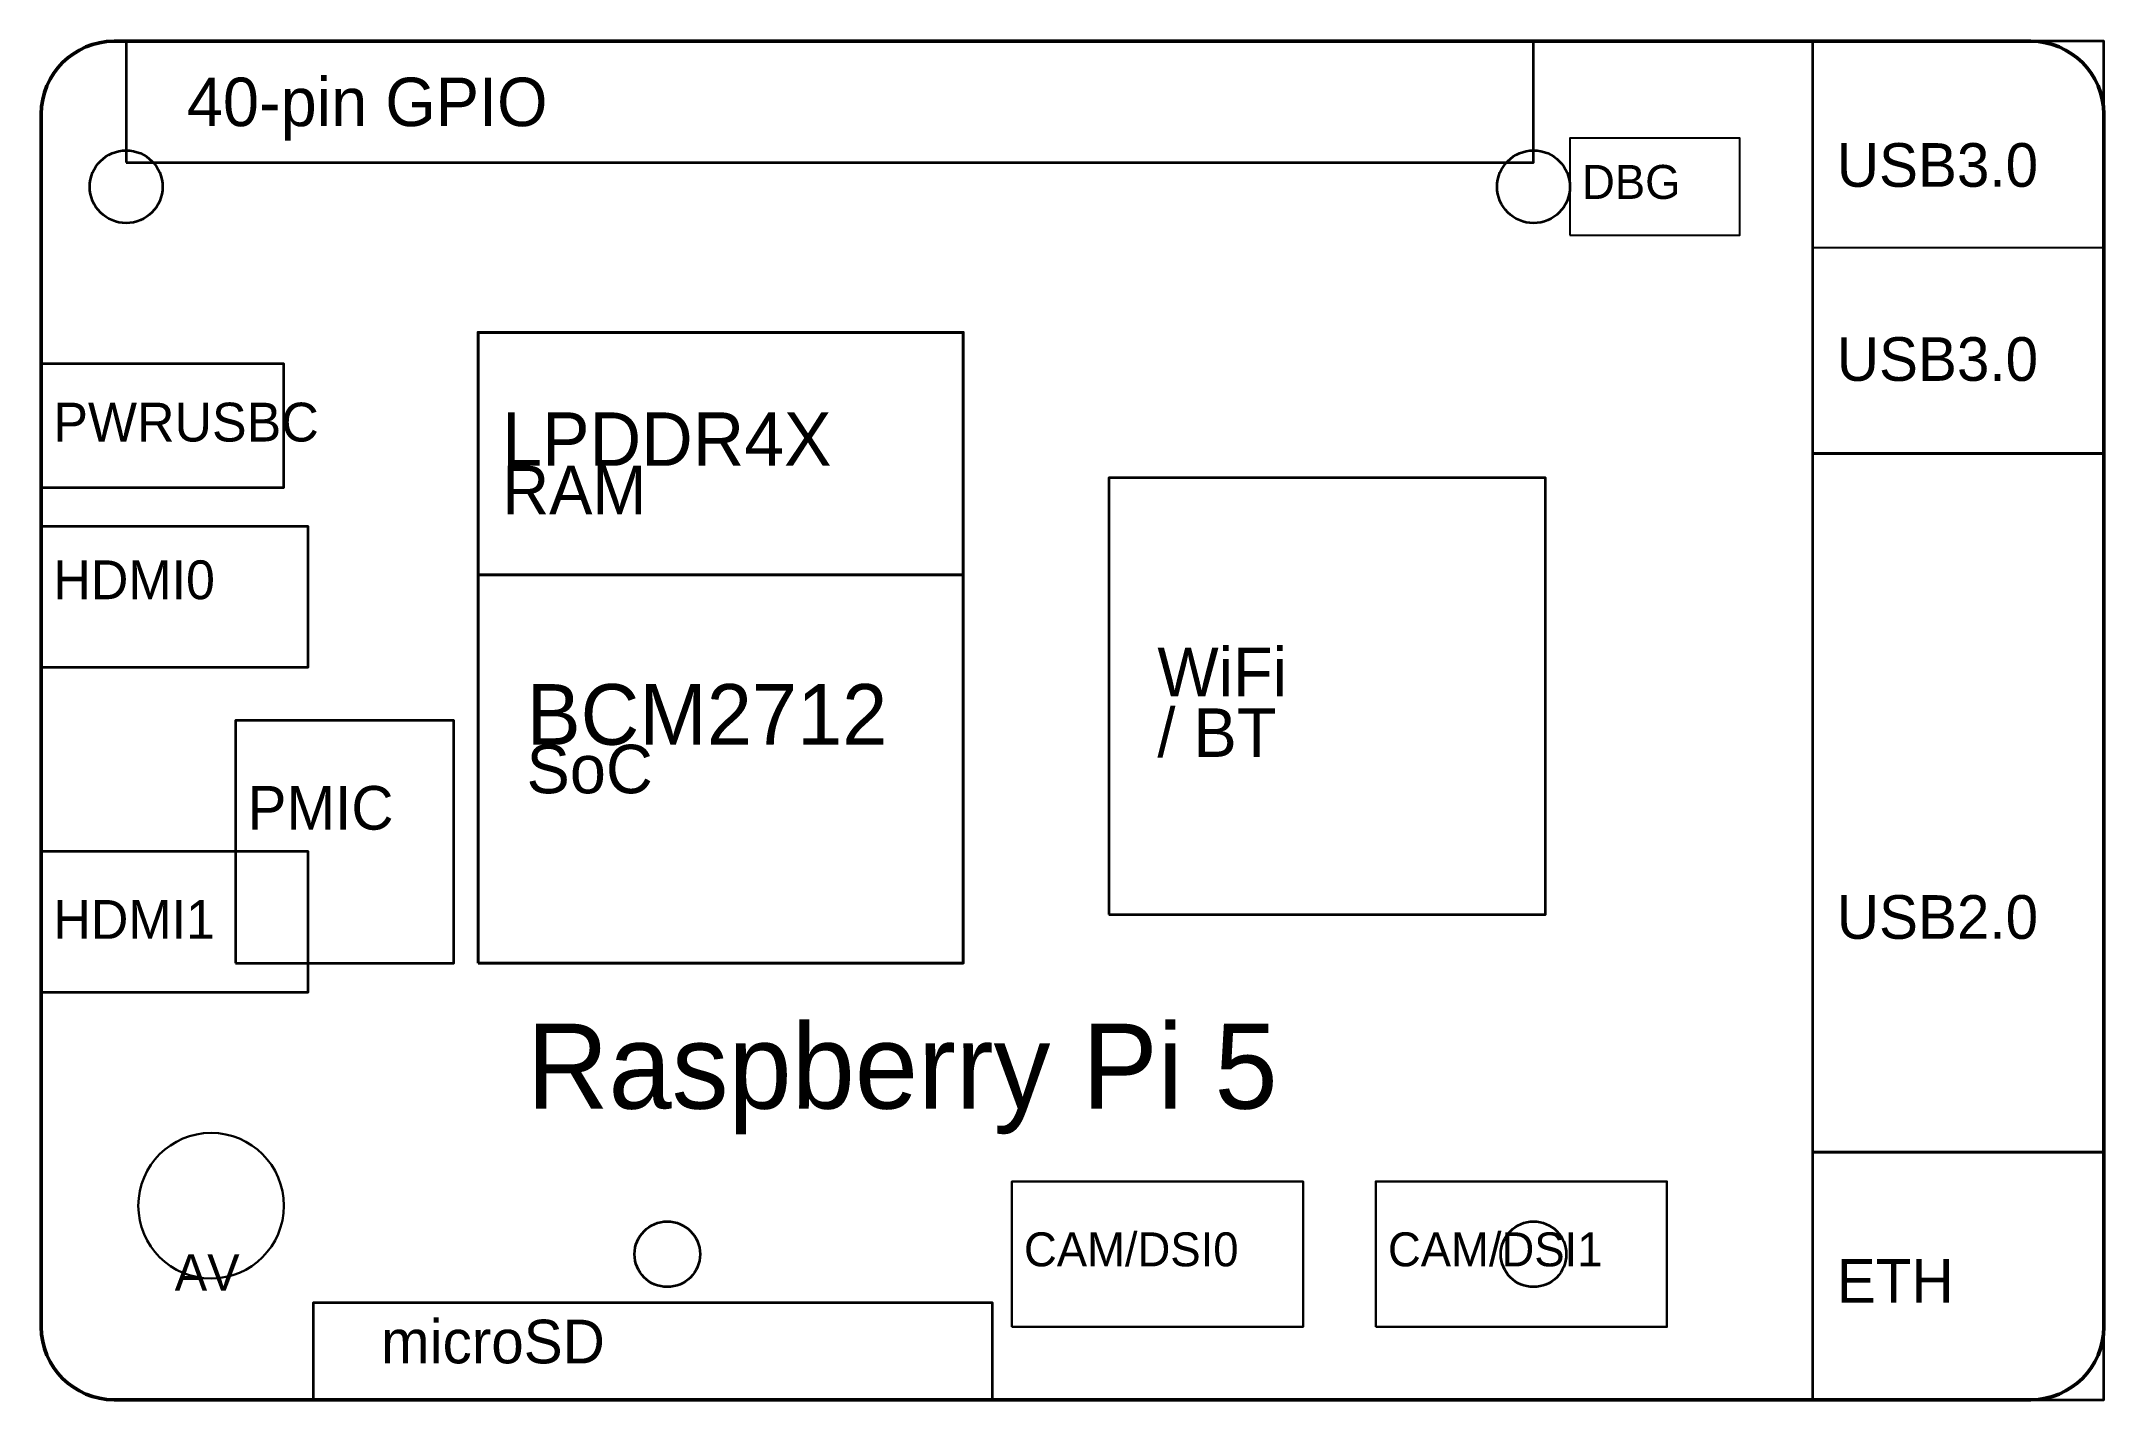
# Model space of a CAD drawing. Header units: millimetres. Extents: x 0 to 85, y 0 to 56.
import ezdxf

# ---------------------------------------------------------------- set-up
doc = ezdxf.new("R2010")
doc.units = ezdxf.units.MM
for name, color, linetype in [('CONNECTORS', 3, 'Continuous'), ('ICS', 5, 'Continuous'), ('MOUNTING_HOLES', 1, 'Continuous'), ('PCB_OUTLINE', 7, 'Continuous'), ('TEXT', 2, 'Continuous')]:
    doc.layers.add(name, color=color, linetype=linetype)

msp = doc.modelspace()

# ---------------------------------------------------------------- linework, layer by layer
at = {"layer": 'CONNECTORS'}
msp.add_line((73, 47.5), (85, 47.5), dxfattribs=at)
at = {"layer": 'CONNECTORS', "lineweight": 35}
for points in [[(3.5, 51), (61.5, 51), (61.5, 56), (3.5, 56), (3.5, 51)], [(73, 39), (85, 39), (85, 56), (73, 56), (73, 39)], [(0, 37.6), (10, 37.6), (10, 42.7), (0, 42.7), (0, 37.6)], [(73, 10.2), (85, 10.2), (85, 39), (73, 39), (73, 10.2)], [(0, 30.2), (11, 30.2), (11, 36), (0, 36), (0, 30.2)], [(0, 16.8), (11, 16.8), (11, 22.6), (0, 22.6), (0, 16.8)], [(73, 0), (85, 0), (85, 10.2), (73, 10.2), (73, 0)], [(11.2, 0), (39.2, 0), (39.2, 4), (11.2, 4), (11.2, 0)]]:
    msp.add_lwpolyline(points, dxfattribs=at)
at = {"layer": 'CONNECTORS', "lineweight": 25}
msp.add_lwpolyline([(63, 48), (70, 48), (70, 52), (63, 52), (63, 48)], dxfattribs=at)
at = {"layer": 'CONNECTORS', "lineweight": 30}
for points in [[(40, 3), (52, 3), (52, 9), (40, 9), (40, 3)], [(55, 3), (67, 3), (67, 9), (55, 9), (55, 3)]]:
    msp.add_lwpolyline(points, dxfattribs=at)
msp.add_circle((7, 8), 3, dxfattribs=at)
at = {"layer": 'ICS', "lineweight": 40}
for points in [[(18, 34), (38, 34), (38, 44), (18, 44), (18, 34)], [(18, 18), (38, 18), (38, 34), (18, 34), (18, 18)]]:
    msp.add_lwpolyline(points, dxfattribs=at)
at = {"layer": 'ICS', "lineweight": 35}
for points in [[(44, 20), (62, 20), (62, 38), (44, 38), (44, 20)], [(8, 18), (17, 18), (17, 28), (8, 28), (8, 18)]]:
    msp.add_lwpolyline(points, dxfattribs=at)
at = {"layer": 'MOUNTING_HOLES', "lineweight": 35}
for centre, radius in [((3.5, 50), 1.5), ((61.5, 50), 1.5), ((25.8, 6), 1.35), ((61.5, 6), 1.35)]:
    msp.add_circle(centre, radius, dxfattribs=at)
at = {"layer": 'PCB_OUTLINE', "lineweight": 50}
for p, q in [((82, 56), (3, 56)), ((0, 53), (0, 3)), ((85, 3), (85, 53)), ((3, 0), (82, 0))]:
    msp.add_line(p, q, dxfattribs=at)
for centre, start, end in [((3, 53), 90, 180), ((82, 53), 0, 90), ((3, 3), 180, 270), ((82, 3), 270, 360)]:
    msp.add_arc(centre, 3, start, end, dxfattribs=at)

# ---------------------------------------------------------------- texts
at = {"layer": 'TEXT'}
for s, height, p in [('40-pin GPIO', 2, (6, 52.5)), ('USB3.0', 1.8, (74, 50)), ('DBG', 1.4, (63.5, 49.5)), ('USB3.0', 1.8, (74, 42)), ('PWRUSBC', 1.6, (0.5, 39.5)), ('LPDDR4X', 2.2, (19, 38.5)), ('RAM', 2, (19, 36.5)), ('HDMI0', 1.6, (0.5, 33)), ('WiFi', 2, (46, 29)), ('BCM2712', 2.5, (20, 27)), ('/ BT', 2, (46, 26.5)), ('SoC', 2, (20, 25)), ('PMIC', 1.8, (8.5, 23.5)), ('HDMI1', 1.6, (0.5, 19)), ('USB2.0', 1.8, (74, 19)), ('Raspberry Pi 5', 3.5, (20, 12)), ('CAM/DSI0', 1.4, (40.5, 5.5)), ('CAM/DSI1', 1.4, (55.5, 5.5)), ('AV', 1.5, (5.5, 4.5)), ('ETH', 1.8, (74, 4)), ('microSD', 1.8, (14, 1.5))]:
    msp.add_text(s, height=height, dxfattribs=at).set_placement(p)

doc.saveas('drawing.dxf')
